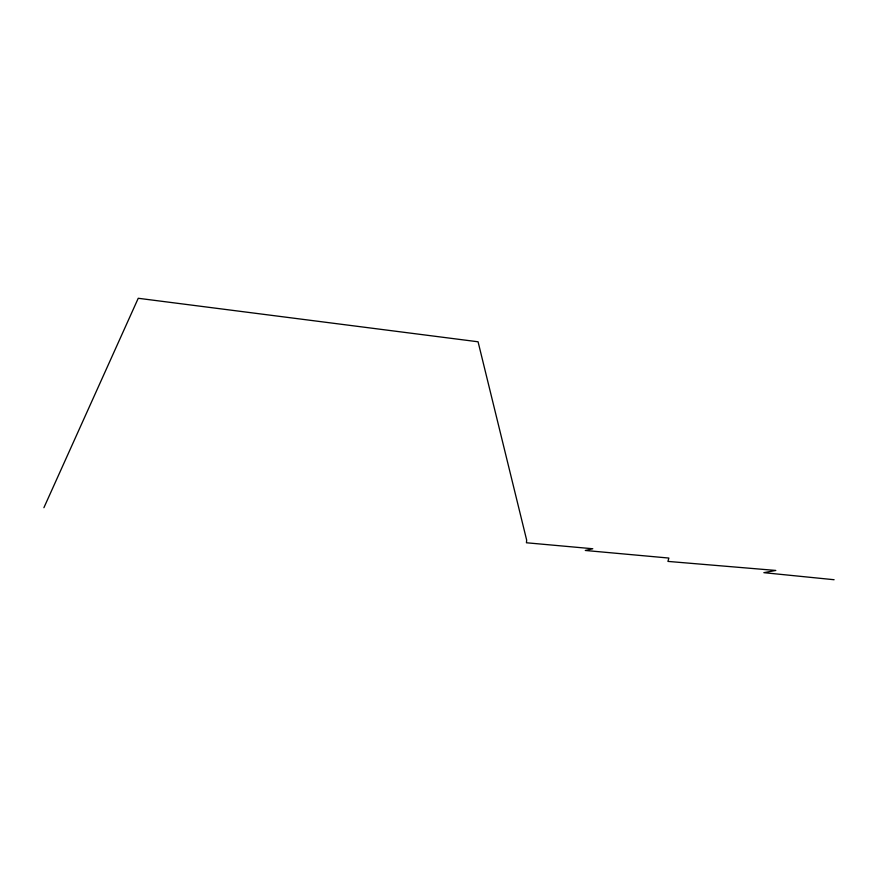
<?xml version="1.0" encoding="UTF-8"?>
<svg xmlns="http://www.w3.org/2000/svg" width="878" height="878" viewBox="0 0 878 878"><rect width="100%" height="100%" fill="white"/><g stroke="black" fill="none" stroke-linecap="round" stroke-linejoin="round"><path stroke-width="1.32" d="M43.9 507.703L138.241 298.279L478.071 341.783L526.657 540.08L526.438 542.769L592.782 548.75L585.297 550.473L668.86 558.057L667.938 561.404L775.801 570.448L763.849 572.675L834.1 579.721"/></g></svg>
